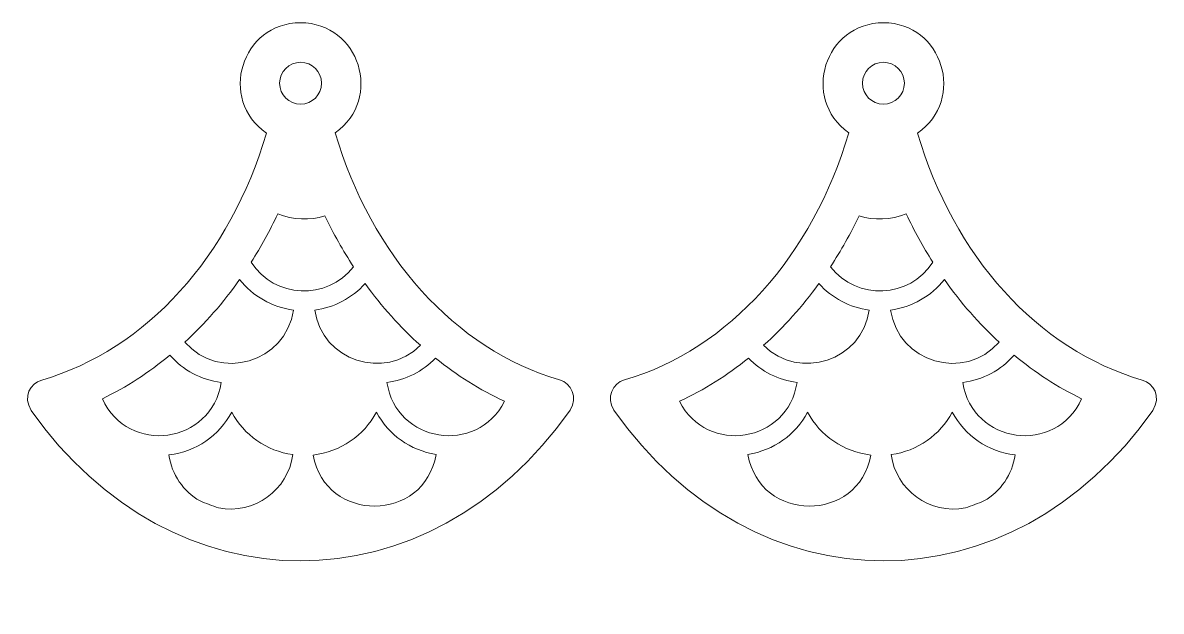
# Model space of a CAD drawing. Header units: inches. Extents: x 30 to 261, y 10 to 129.
import ezdxf

# ---------------------------------------------------------------- set-up
doc = ezdxf.new("R2010")
doc.units = ezdxf.units.IN
doc.header["$MEASUREMENT"] = 0
doc.layers.add('_U+0421_U+043B_U+043E_U+0439 1', color=7, linetype='Continuous')

msp = doc.modelspace()

# ---------------------------------------------------------------- linework, layer by layer
at = {"layer": '_U+0421_U+043B_U+043E_U+0439 1', "color": 1, "lineweight": 9, "true_color": 0xff0000}
for points, knots in [([(138.7, 56.86), (117.43, 63.07), (100.53, 82.08), (93.21, 106.96), (103.03, 113.85), (98.09, 129.24), (86.19, 129.24), (74.21, 129.24), (69.37, 113.68), (79.28, 106.88), (71.94, 81.98), (55.01, 62.99), (33.7, 56.82), (31.39, 56.15), (29.86, 53.47), (31.55, 50.67), (60.32, 9.98), (112.1, 10.02), (140.84, 50.71), (142.51, 53.38), (141.06, 56.18), (138.7, 56.86)], [0, 0, 0, 0, 1, 1, 1, 2, 2, 2, 3, 3, 3, 4, 4, 4, 5, 5, 5, 6, 6, 6, 7, 7, 7, 7]), ([(149.72, 50.71), (178.46, 10.02), (230.24, 9.98), (259.01, 50.67), (260.7, 53.47), (259.17, 56.15), (256.86, 56.82), (235.55, 62.99), (218.62, 81.98), (211.28, 106.88), (221.19, 113.68), (216.35, 129.24), (204.37, 129.24), (192.47, 129.24), (187.54, 113.85), (197.35, 106.96), (190.03, 82.08), (173.13, 63.07), (151.86, 56.85), (149.5, 56.18), (148.05, 53.38), (149.72, 50.71)], [0, 0, 0, 0, 1, 1, 1, 2, 2, 2, 3, 3, 3, 4, 4, 4, 5, 5, 5, 6, 6, 6, 7, 7, 7, 7]), ([(86.19, 121.24), (88.54, 121.24), (90.45, 119.33), (90.45, 116.99), (90.45, 114.64), (88.54, 112.73), (86.19, 112.73), (83.85, 112.73), (81.94, 114.64), (81.94, 116.99), (81.94, 119.33), (83.85, 121.24), (86.19, 121.24)], [0, 0, 0, 0, 1, 1, 1, 2, 2, 2, 3, 3, 3, 4, 4, 4, 4]), ([(208.62, 116.99), (208.62, 114.64), (206.71, 112.73), (204.37, 112.73), (202.02, 112.73), (200.11, 114.64), (200.11, 116.99), (200.11, 119.33), (202.02, 121.24), (204.37, 121.24), (206.71, 121.24), (208.62, 119.33), (208.62, 116.99)], [0, 0, 0, 0, 1, 1, 1, 2, 2, 2, 3, 3, 3, 4, 4, 4, 4]), ([(76.2, 80.74), (78.16, 83.83), (79.95, 87.09), (81.57, 90.49), (84.72, 89.25), (88.08, 89.18), (91.14, 90.1), (92.87, 86.49), (94.8, 83.05), (96.93, 79.8), (91.55, 72.83), (80.9, 73.34), (76.2, 80.74)], [0, 0, 0, 0, 1, 1, 1, 2, 2, 2, 3, 3, 3, 4, 4, 4, 4]), ([(193.63, 79.8), (195.76, 83.05), (197.69, 86.49), (199.42, 90.1), (202.48, 89.18), (205.84, 89.25), (208.99, 90.49), (210.6, 87.09), (212.4, 83.83), (214.36, 80.74), (209.66, 73.34), (199.01, 72.83), (193.63, 79.8)], [0, 0, 0, 0, 1, 1, 1, 2, 2, 2, 3, 3, 3, 4, 4, 4, 4]), ([(62.72, 64.5), (66.79, 68.24), (70.51, 72.51), (73.83, 77.2), (76.5, 73.83), (80.4, 71.58), (84.75, 71.02), (83.17, 60.32), (69.76, 56.46), (62.72, 64.5)], [0, 0, 0, 0, 1, 1, 1, 2, 2, 2, 3, 3, 3, 3]), ([(99.28, 76.38), (102.64, 71.75), (106.39, 67.56), (110.49, 63.88), (103.17, 56.59), (90.56, 60.73), (89.05, 71.02), (93.03, 71.53), (96.65, 73.47), (99.28, 76.38)], [0, 0, 0, 0, 1, 1, 1, 2, 2, 2, 3, 3, 3, 3]), ([(201.51, 71.02), (200, 60.73), (187.39, 56.59), (180.07, 63.88), (184.17, 67.56), (187.92, 71.75), (191.28, 76.38), (193.91, 73.47), (197.53, 71.53), (201.51, 71.02)], [0, 0, 0, 0, 1, 1, 1, 2, 2, 2, 3, 3, 3, 3]), ([(205.82, 71.02), (210.16, 71.58), (214.07, 73.83), (216.73, 77.2), (220.05, 72.51), (223.77, 68.24), (227.84, 64.5), (220.8, 56.46), (207.39, 60.32), (205.82, 71.02)], [0, 0, 0, 0, 1, 1, 1, 2, 2, 2, 3, 3, 3, 3]), ([(46.01, 53.03), (50.87, 55.39), (55.45, 58.36), (59.7, 61.87), (62.36, 58.83), (66.02, 56.86), (70.08, 56.34), (68.23, 43.88), (51.2, 41.48), (46.01, 53.03)], [0, 0, 0, 0, 1, 1, 1, 2, 2, 2, 3, 3, 3, 3]), ([(103.71, 56.34), (107.49, 56.83), (110.94, 58.58), (113.54, 61.28), (117.89, 57.78), (122.58, 54.84), (127.54, 52.53), (121.99, 41.49), (105.52, 44.14), (103.71, 56.34)], [0, 0, 0, 0, 1, 1, 1, 2, 2, 2, 3, 3, 3, 3]), ([(163.02, 52.53), (167.98, 54.84), (172.67, 57.78), (177.01, 61.28), (179.62, 58.58), (183.07, 56.82), (186.85, 56.34), (185.04, 44.14), (168.57, 41.49), (163.02, 52.53)], [0, 0, 0, 0, 1, 1, 1, 2, 2, 2, 3, 3, 3, 3]), ([(220.48, 56.34), (224.54, 56.86), (228.2, 58.83), (230.86, 61.87), (235.11, 58.36), (239.69, 55.39), (244.55, 53.03), (239.36, 41.48), (222.33, 43.88), (220.48, 56.34)], [0, 0, 0, 0, 1, 1, 1, 2, 2, 2, 3, 3, 3, 3]), ([(69.53, 30.93), (68.28, 31.36), (67.04, 31.82), (65.81, 32.34), (62.44, 34.25), (60.05, 37.66), (59.51, 41.65), (65.01, 42.3), (69.7, 45.62), (72.23, 50.29), (74.7, 45.72), (79.25, 42.45), (84.6, 41.71), (83.66, 34.54), (76.82, 29.46), (69.53, 30.93)], [0, 0, 0, 0, 1, 1, 1, 2, 2, 2, 3, 3, 3, 4, 4, 4, 5, 5, 5, 5]), ([(88.75, 41.64), (94.29, 42.25), (99.02, 45.59), (101.56, 50.29), (104, 45.8), (108.44, 42.56), (113.67, 41.75), (111.28, 27.85), (91.25, 27.77), (88.75, 41.64)], [0, 0, 0, 0, 1, 1, 1, 2, 2, 2, 3, 3, 3, 3]), ([(176.89, 41.75), (182.12, 42.56), (186.57, 45.8), (189, 50.29), (191.54, 45.59), (196.27, 42.25), (201.82, 41.64), (199.31, 27.77), (179.28, 27.85), (176.89, 41.75)], [0, 0, 0, 0, 1, 1, 1, 2, 2, 2, 3, 3, 3, 3]), ([(205.96, 41.71), (211.31, 42.45), (215.86, 45.72), (218.33, 50.29), (220.86, 45.62), (225.55, 42.3), (231.05, 41.65), (230.51, 37.66), (228.12, 34.25), (224.75, 32.34), (223.52, 31.82), (222.28, 31.36), (221.03, 30.93), (213.74, 29.46), (206.9, 34.54), (205.96, 41.71)], [0, 0, 0, 0, 1, 1, 1, 2, 2, 2, 3, 3, 3, 4, 4, 4, 5, 5, 5, 5])]:
    msp.add_open_spline(points, degree=3, knots=knots, dxfattribs=at)

doc.saveas('drawing.dxf')
